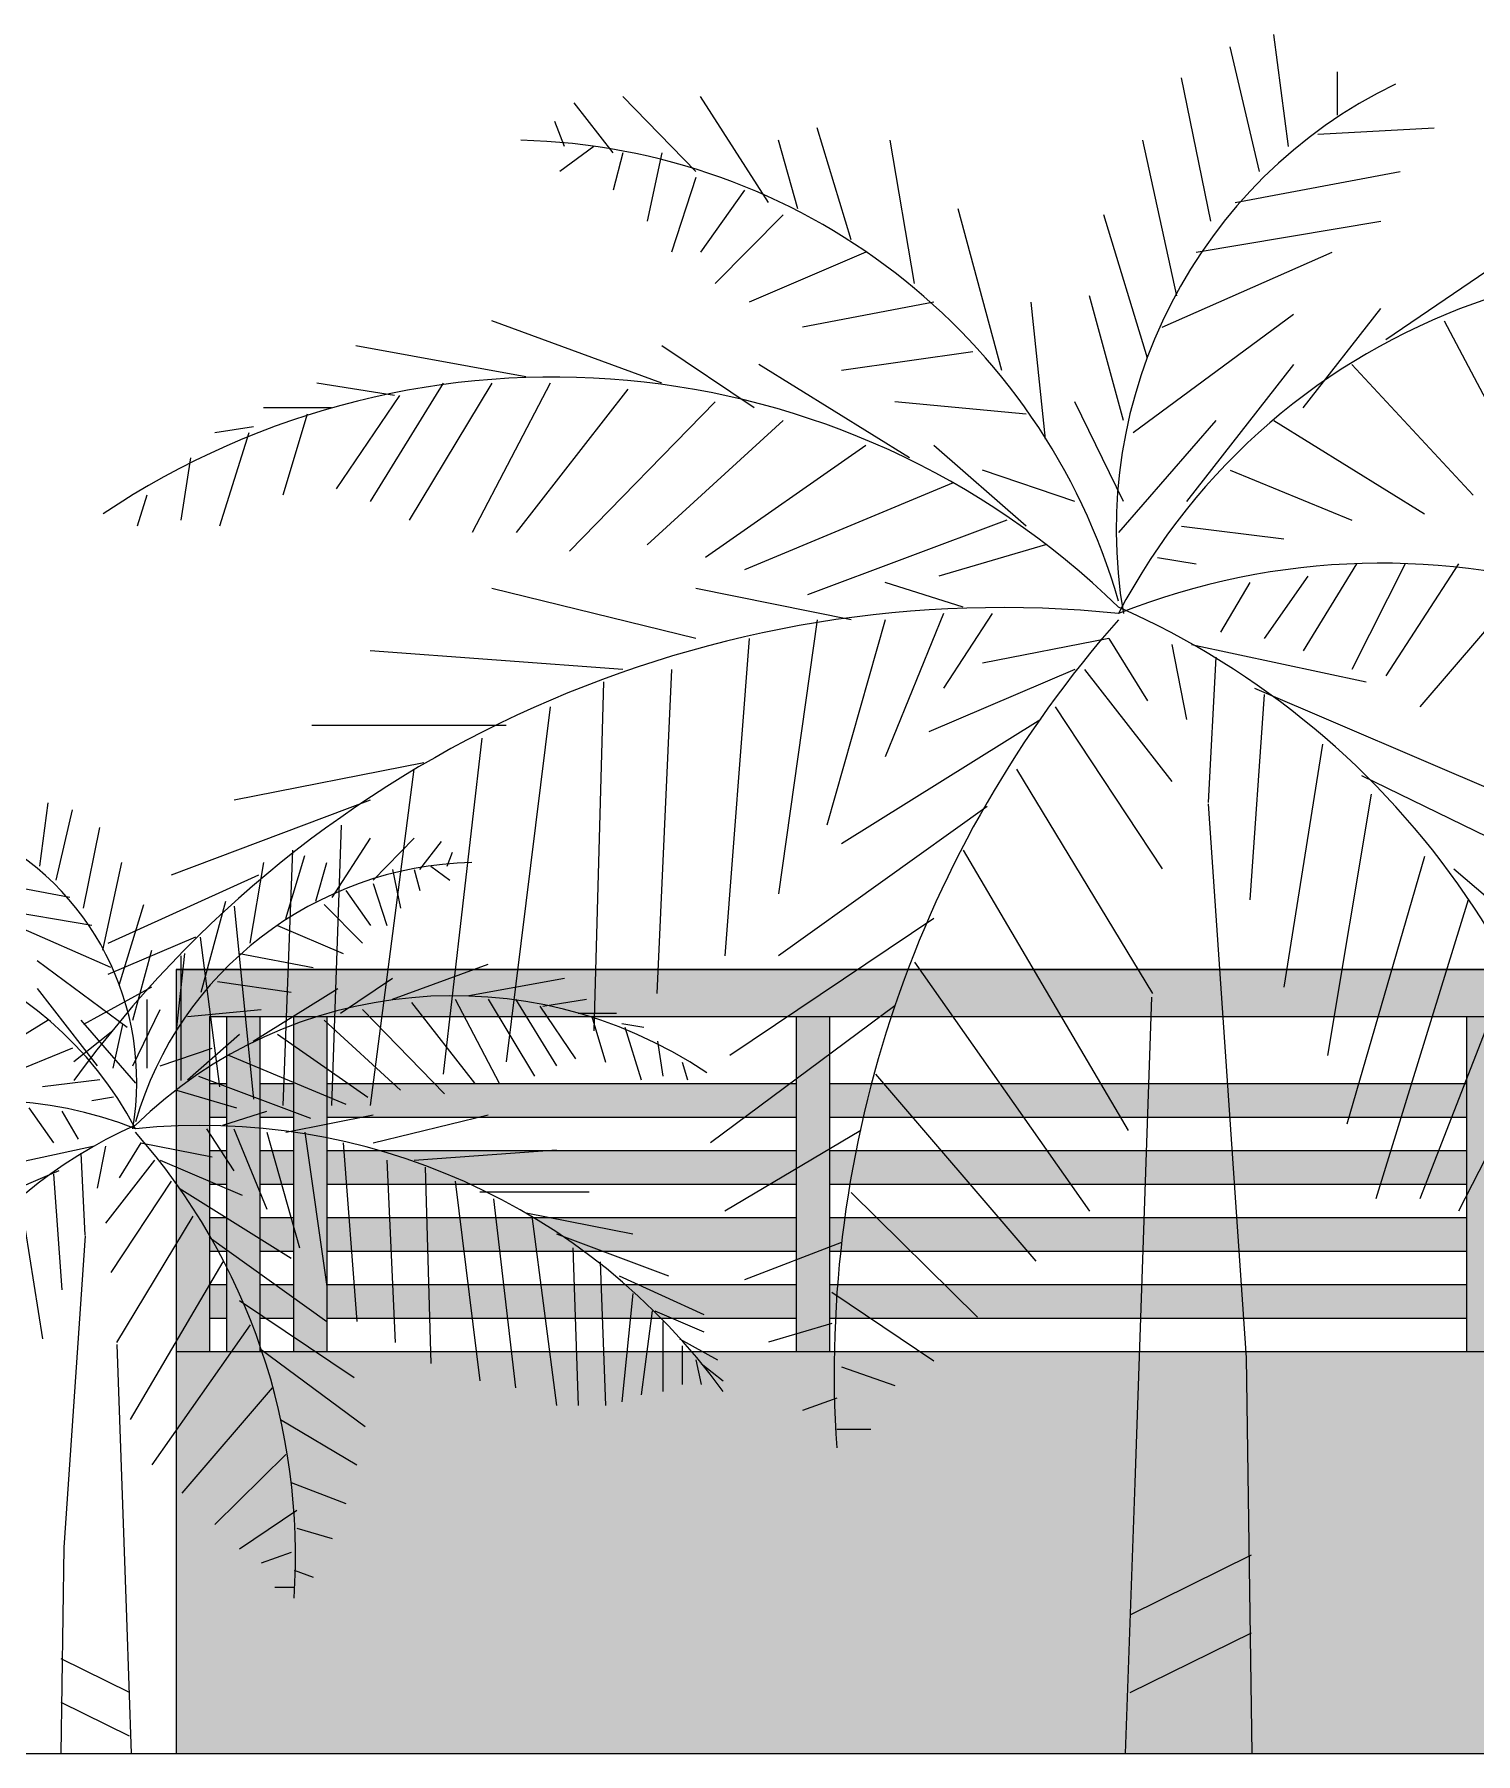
# Model space of a CAD drawing. Header units: inches. Extents: x -59 to 212, y 9 to 737.
# Drawn here: x -35.208 to -33.058, y 390.349 to 392.915 of the extents above; entities that cross this region are included whole.
import ezdxf

# ---------------------------------------------------------------- set-up
doc = ezdxf.new("R2010")
doc.units = ezdxf.units.IN
doc.header["$MEASUREMENT"] = 0
doc.layers.add('BN', color=1, linetype='Continuous')

msp = doc.modelspace()

# ---------------------------------------------------------------- hatches: boundary and pattern name
h = msp.add_hatch(color=34)
h.dxf.hatch_style = 1
h.paths.add_polyline_path([(-20.79629, 391.5194), (-34.99629, 391.5194), (-34.99629, 390.9494), (-34.94629, 390.9494), (-34.94629, 391.4494), (-20.87129, 391.4494), (-20.87129, 390.9494), (-20.79629, 390.9494)])
h.paths.add_polyline_path([(-34.87129, 391.4494), (-34.92129, 391.4494), (-34.92129, 390.9494), (-34.87129, 390.9494)], flags=17)
h.paths.add_polyline_path([(-34.77129, 391.4494), (-34.82129, 391.4494), (-34.82129, 390.9494), (-34.77129, 390.9494)], flags=17)
h.paths.add_polyline_path([(-34.02129, 391.4494), (-34.07129, 391.4494), (-34.07129, 390.9494), (-34.02129, 390.9494)], flags=17)
h.paths.add_polyline_path([(-33.02129, 391.4494), (-33.07129, 391.4494), (-33.07129, 390.9494), (-33.02129, 390.9494)], flags=17)
h.paths.add_polyline_path([(-32.02129, 391.4494), (-32.07129, 391.4494), (-32.07129, 390.9494), (-32.02129, 390.9494)], flags=17)
h.paths.add_polyline_path([(-31.02129, 391.4494), (-31.07129, 391.4494), (-31.07129, 390.9494), (-31.02129, 390.9494)], flags=17)
h.paths.add_polyline_path([(-30.02129, 391.4494), (-30.07129, 391.4494), (-30.07129, 390.9494), (-30.02129, 390.9494)], flags=17)
h.paths.add_polyline_path([(-29.02129, 391.4494), (-29.07129, 391.4494), (-29.07129, 390.9494), (-29.02129, 390.9494)], flags=17)
h.paths.add_polyline_path([(-28.02129, 391.4494), (-28.07129, 391.4494), (-28.07129, 390.9494), (-28.02129, 390.9494)], flags=17)
h.paths.add_polyline_path([(-27.02129, 391.4494), (-27.07129, 391.4494), (-27.07129, 390.9494), (-27.02129, 390.9494)], flags=17)
h.paths.add_polyline_path([(-26.02129, 391.4494), (-26.07129, 391.4494), (-26.07129, 390.9494), (-26.02129, 390.9494)], flags=17)
h.paths.add_polyline_path([(-25.02129, 391.4494), (-25.07129, 391.4494), (-25.07129, 390.9494), (-25.02129, 390.9494)], flags=17)
h.paths.add_polyline_path([(-24.02129, 391.4494), (-24.07129, 391.4494), (-24.07129, 390.9494), (-24.02129, 390.9494)], flags=17)
h.paths.add_polyline_path([(-23.02129, 391.4494), (-23.07129, 391.4494), (-23.07129, 390.9494), (-23.02129, 390.9494)], flags=17)
h.paths.add_polyline_path([(-22.02129, 391.4494), (-22.07129, 391.4494), (-22.07129, 390.9494), (-22.02129, 390.9494)], flags=17)
h.paths.add_polyline_path([(-21.07129, 391.4494), (-21.12129, 391.4494), (-21.12129, 390.9494), (-21.07129, 390.9494)], flags=17)
h.paths.add_polyline_path([(-20.92129, 391.4494), (-20.97129, 391.4494), (-20.97129, 390.9494), (-20.92129, 390.9494)], flags=17)
at = {"true_color": 0x636466}
h = msp.add_hatch(color=251, dxfattribs=at)
h.dxf.hatch_style = 1
h.paths.add_polyline_path([(-22.07129, 391.3494), (-23.02129, 391.3494), (-23.02129, 391.2994), (-22.07129, 391.2994)])
h.paths.add_polyline_path([(-21.12129, 391.3494), (-22.02129, 391.3494), (-22.02129, 391.2994), (-21.12129, 391.2994)])
h.paths.add_polyline_path([(-20.87129, 391.3494), (-20.92129, 391.3494), (-20.92129, 391.2994), (-20.87129, 391.2994)])
h.paths.add_polyline_path([(-20.97129, 391.3494), (-21.07129, 391.3494), (-21.07129, 391.2994), (-20.97129, 391.2994)])
h.paths.add_polyline_path([(-20.97129, 391.2494), (-21.07129, 391.2494), (-21.07129, 391.1994), (-20.97129, 391.1994)])
h.paths.add_polyline_path([(-20.87129, 391.2494), (-20.92129, 391.2494), (-20.92129, 391.1994), (-20.87129, 391.1994)])
h.paths.add_polyline_path([(-20.87129, 391.1494), (-20.92129, 391.1494), (-20.92129, 391.0994), (-20.87129, 391.0994)])
h.paths.add_polyline_path([(-20.87129, 391.0494), (-20.92129, 391.0494), (-20.92129, 390.9994), (-20.87129, 390.9994)])
h.paths.add_polyline_path([(-20.97129, 391.0494), (-21.07129, 391.0494), (-21.07129, 390.9994), (-20.97129, 390.9994)])
h.paths.add_polyline_path([(-20.97129, 391.1494), (-21.07129, 391.1494), (-21.07129, 391.0994), (-20.97129, 391.0994)])
h.paths.add_polyline_path([(-21.12129, 391.1494), (-22.02129, 391.1494), (-22.02129, 391.0994), (-21.12129, 391.0994)])
h.paths.add_polyline_path([(-21.12129, 391.2494), (-22.02129, 391.2494), (-22.02129, 391.1994), (-21.12129, 391.1994)])
h.paths.add_polyline_path([(-21.12129, 391.0494), (-22.02129, 391.0494), (-22.02129, 390.9994), (-21.12129, 390.9994)])
h.paths.add_polyline_path([(-22.07129, 391.2494), (-23.02129, 391.2494), (-23.02129, 391.1994), (-22.07129, 391.1994)])
h.paths.add_polyline_path([(-22.07129, 391.1494), (-23.02129, 391.1494), (-23.02129, 391.0994), (-22.07129, 391.0994)])
h.paths.add_polyline_path([(-22.07129, 391.0494), (-23.02129, 391.0494), (-23.02129, 390.9994), (-22.07129, 390.9994)])
h.paths.add_polyline_path([(-23.07129, 391.3494), (-24.02129, 391.3494), (-24.02129, 391.2994), (-23.07129, 391.2994)])
h.paths.add_polyline_path([(-23.07129, 391.2494), (-24.02129, 391.2494), (-24.02129, 391.1994), (-23.07129, 391.1994)])
h.paths.add_polyline_path([(-23.07129, 391.1494), (-24.02129, 391.1494), (-24.02129, 391.0994), (-23.07129, 391.0994)])
h.paths.add_polyline_path([(-23.07129, 391.0494), (-24.02129, 391.0494), (-24.02129, 390.9994), (-23.07129, 390.9994)])
h.paths.add_polyline_path([(-24.07129, 391.0494), (-25.02129, 391.0494), (-25.02129, 390.9994), (-24.07129, 390.9994)])
h.paths.add_polyline_path([(-24.07129, 391.1494), (-25.02129, 391.1494), (-25.02129, 391.0994), (-24.07129, 391.0994)])
h.paths.add_polyline_path([(-24.07129, 391.2494), (-25.02129, 391.2494), (-25.02129, 391.1994), (-24.07129, 391.1994)])
h.paths.add_polyline_path([(-24.07129, 391.3494), (-25.02129, 391.3494), (-25.02129, 391.2994), (-24.07129, 391.2994)])
h.paths.add_polyline_path([(-25.07129, 391.3494), (-26.02129, 391.3494), (-26.02129, 391.2994), (-25.07129, 391.2994)])
h.paths.add_polyline_path([(-26.07129, 391.3494), (-27.02129, 391.3494), (-27.02129, 391.2994), (-26.07129, 391.2994)])
h.paths.add_polyline_path([(-26.07129, 391.2494), (-27.02129, 391.2494), (-27.02129, 391.1994), (-26.07129, 391.1994)])
h.paths.add_polyline_path([(-25.07129, 391.2494), (-26.02129, 391.2494), (-26.02129, 391.1994), (-25.07129, 391.1994)])
h.paths.add_polyline_path([(-25.07129, 391.1494), (-26.02129, 391.1494), (-26.02129, 391.0994), (-25.07129, 391.0994)])
h.paths.add_polyline_path([(-25.07129, 391.0494), (-26.02129, 391.0494), (-26.02129, 390.9994), (-25.07129, 390.9994)])
h.paths.add_polyline_path([(-26.07129, 391.0494), (-27.02129, 391.0494), (-27.02129, 390.9994), (-26.07129, 390.9994)])
h.paths.add_polyline_path([(-26.07129, 391.1494), (-27.02129, 391.1494), (-27.02129, 391.0994), (-26.07129, 391.0994)])
h.paths.add_polyline_path([(-27.07129, 391.3494), (-28.02129, 391.3494), (-28.02129, 391.2994), (-27.07129, 391.2994)])
h.paths.add_polyline_path([(-28.07129, 391.3494), (-29.02129, 391.3494), (-29.02129, 391.2994), (-28.07129, 391.2994)])
h.paths.add_polyline_path([(-28.07129, 391.2494), (-29.02129, 391.2494), (-29.02129, 391.1994), (-28.07129, 391.1994)])
h.paths.add_polyline_path([(-27.07129, 391.2494), (-28.02129, 391.2494), (-28.02129, 391.1994), (-27.07129, 391.1994)])
h.paths.add_polyline_path([(-27.07129, 391.1494), (-28.02129, 391.1494), (-28.02129, 391.0994), (-27.07129, 391.0994)])
h.paths.add_polyline_path([(-28.07129, 391.1494), (-29.02129, 391.1494), (-29.02129, 391.0994), (-28.07129, 391.0994)])
h.paths.add_polyline_path([(-28.07129, 391.0494), (-29.02129, 391.0494), (-29.02129, 390.9994), (-28.07129, 390.9994)])
h.paths.add_polyline_path([(-27.07129, 391.0494), (-28.02129, 391.0494), (-28.02129, 390.9994), (-27.07129, 390.9994)])
h.paths.add_polyline_path([(-29.07129, 391.3494), (-30.02129, 391.3494), (-30.02129, 391.2994), (-29.07129, 391.2994)])
h.paths.add_polyline_path([(-30.07129, 391.3494), (-31.02129, 391.3494), (-31.02129, 391.2994), (-30.07129, 391.2994)])
h.paths.add_polyline_path([(-30.07129, 391.2494), (-31.02129, 391.2494), (-31.02129, 391.1994), (-30.07129, 391.1994)])
h.paths.add_polyline_path([(-29.07129, 391.2494), (-30.02129, 391.2494), (-30.02129, 391.1994), (-29.07129, 391.1994)])
h.paths.add_polyline_path([(-29.07129, 391.1494), (-30.02129, 391.1494), (-30.02129, 391.0994), (-29.07129, 391.0994)])
h.paths.add_polyline_path([(-30.07129, 391.1494), (-31.02129, 391.1494), (-31.02129, 391.0994), (-30.07129, 391.0994)])
h.paths.add_polyline_path([(-30.07129, 391.0494), (-31.02129, 391.0494), (-31.02129, 390.9994), (-30.07129, 390.9994)])
h.paths.add_polyline_path([(-29.07129, 391.0494), (-30.02129, 391.0494), (-30.02129, 390.9994), (-29.07129, 390.9994)])
h.paths.add_polyline_path([(-31.07129, 391.3494), (-32.02129, 391.3494), (-32.02129, 391.2994), (-31.07129, 391.2994)])
h.paths.add_polyline_path([(-32.07129, 391.3494), (-33.02129, 391.3494), (-33.02129, 391.2994), (-32.07129, 391.2994)])
h.paths.add_polyline_path([(-32.07129, 391.2494), (-33.02129, 391.2494), (-33.02129, 391.1994), (-32.07129, 391.1994)])
h.paths.add_polyline_path([(-31.07129, 391.2494), (-32.02129, 391.2494), (-32.02129, 391.1994), (-31.07129, 391.1994)])
h.paths.add_polyline_path([(-31.07129, 391.1494), (-32.02129, 391.1494), (-32.02129, 391.0994), (-31.07129, 391.0994)])
h.paths.add_polyline_path([(-32.07129, 391.1494), (-33.02129, 391.1494), (-33.02129, 391.0994), (-32.07129, 391.0994)])
h.paths.add_polyline_path([(-31.07129, 391.0494), (-32.02129, 391.0494), (-32.02129, 390.9994), (-31.07129, 390.9994)])
h.paths.add_polyline_path([(-32.07129, 391.0494), (-33.02129, 391.0494), (-33.02129, 390.9994), (-32.07129, 390.9994)])
h.paths.add_polyline_path([(-33.07129, 391.3494), (-34.02129, 391.3494), (-34.02129, 391.2994), (-33.07129, 391.2994)])
h.paths.add_polyline_path([(-34.07129, 391.3494), (-34.77129, 391.3494), (-34.77129, 391.2994), (-34.07129, 391.2994)])
h.paths.add_polyline_path([(-34.07129, 391.2494), (-34.77129, 391.2494), (-34.77129, 391.1994), (-34.07129, 391.1994)])
h.paths.add_polyline_path([(-33.07129, 391.2494), (-34.02129, 391.2494), (-34.02129, 391.1994), (-33.07129, 391.1994)])
h.paths.add_polyline_path([(-33.07129, 391.1494), (-34.02129, 391.1494), (-34.02129, 391.0994), (-33.07129, 391.0994)])
h.paths.add_polyline_path([(-34.07129, 391.1494), (-34.77129, 391.1494), (-34.77129, 391.0994), (-34.07129, 391.0994)])
h.paths.add_polyline_path([(-34.07129, 391.0494), (-34.77129, 391.0494), (-34.77129, 390.9994), (-34.07129, 390.9994)])
h.paths.add_polyline_path([(-33.07129, 391.0494), (-34.02129, 391.0494), (-34.02129, 390.9994), (-33.07129, 390.9994)])
h.paths.add_polyline_path([(-34.82129, 391.3494), (-34.87129, 391.3494), (-34.87129, 391.2994), (-34.82129, 391.2994)])
h.paths.add_polyline_path([(-34.92129, 391.3494), (-34.94629, 391.3494), (-34.94629, 391.2994), (-34.92129, 391.2994)])
h.paths.add_polyline_path([(-34.92129, 391.2494), (-34.94629, 391.2494), (-34.94629, 391.1994), (-34.92129, 391.1994)])
h.paths.add_polyline_path([(-34.82129, 391.2494), (-34.87129, 391.2494), (-34.87129, 391.1994), (-34.82129, 391.1994)])
h.paths.add_polyline_path([(-34.82129, 391.1494), (-34.87129, 391.1494), (-34.87129, 391.0994), (-34.82129, 391.0994)])
h.paths.add_polyline_path([(-34.92129, 391.1494), (-34.94629, 391.1494), (-34.94629, 391.0994), (-34.92129, 391.0994)])
h.paths.add_polyline_path([(-34.82129, 391.0494), (-34.87129, 391.0494), (-34.87129, 390.9994), (-34.82129, 390.9994)])
h.paths.add_polyline_path([(-34.92129, 391.0494), (-34.94629, 391.0494), (-34.94629, 390.9994), (-34.92129, 390.9994)])
h = msp.add_hatch(color=251, dxfattribs=at)
h.dxf.hatch_style = 1
h.paths.add_polyline_path([(-20.79629, 390.3494), (-20.79629, 390.9494), (-34.92129, 390.9494), (-34.99629, 390.9494), (-34.99629, 390.3494)])

# ---------------------------------------------------------------- linework, layer by layer
at = {"color": 18, "lineweight": 0, "true_color": 0x000000}
for p, q in [((-20.87129, 391.5194), (-34.99629, 391.5194)), ((-34.92129, 391.4494), (-34.92129, 390.9494)), ((-34.87129, 391.4494), (-34.87129, 390.9494)), ((-34.82129, 391.4494), (-34.82129, 390.9494)), ((-34.77129, 391.4494), (-34.77129, 390.9494)), ((-34.07129, 391.4494), (-34.07129, 390.9494)), ((-34.02129, 391.4494), (-34.02129, 390.9494)), ((-33.07129, 391.4494), (-33.07129, 390.9494))]:
    msp.add_line(p, q, dxfattribs=at)
at = {"color": 18, "true_color": 0x000000}
for p, q in [((-34.99629, 391.5194), (-20.87129, 391.5194)), ((-34.99629, 391.5194), (-20.79629, 391.5194)), ((-34.99629, 391.5194), (-34.99629, 390.9494)), ((-34.94629, 391.4494), (-20.87129, 391.4494)), ((-34.94629, 391.4494), (-34.94629, 390.9494)), ((-34.92129, 391.4494), (-20.87129, 391.4494)), ((-34.94629, 391.3494), (-34.92129, 391.3494)), ((-34.87129, 391.3494), (-34.82129, 391.3494)), ((-34.77129, 391.3494), (-34.07129, 391.3494)), ((-34.02129, 391.3494), (-33.07129, 391.3494)), ((-34.94629, 391.2994), (-34.92129, 391.2994)), ((-34.87129, 391.2994), (-34.82129, 391.2994)), ((-34.77129, 391.2994), (-34.07129, 391.2994)), ((-34.02129, 391.2994), (-33.07129, 391.2994)), ((-34.94629, 391.2494), (-34.92129, 391.2494)), ((-34.87129, 391.2494), (-34.82129, 391.2494)), ((-34.77129, 391.2494), (-34.07129, 391.2494)), ((-34.02129, 391.2494), (-33.07129, 391.2494)), ((-34.94629, 391.1994), (-34.92129, 391.1994)), ((-34.87129, 391.1994), (-34.82129, 391.1994)), ((-34.77129, 391.1994), (-34.07129, 391.1994)), ((-34.02129, 391.1994), (-33.07129, 391.1994)), ((-34.94629, 391.1494), (-34.92129, 391.1494)), ((-34.87129, 391.1494), (-34.82129, 391.1494)), ((-34.77129, 391.1494), (-34.07129, 391.1494)), ((-34.02129, 391.1494), (-33.07129, 391.1494)), ((-34.94629, 391.0994), (-34.92129, 391.0994)), ((-34.87129, 391.0994), (-34.82129, 391.0994)), ((-34.77129, 391.0994), (-34.07129, 391.0994)), ((-34.02129, 391.0994), (-33.07129, 391.0994)), ((-34.94629, 391.0494), (-34.92129, 391.0494)), ((-34.87129, 391.0494), (-34.82129, 391.0494)), ((-34.77129, 391.0494), (-34.07129, 391.0494)), ((-34.02129, 391.0494), (-33.07129, 391.0494)), ((-34.94629, 390.9994), (-34.92129, 390.9994)), ((-34.87129, 390.9994), (-34.82129, 390.9994)), ((-34.77129, 390.9994), (-34.07129, 390.9994)), ((-34.02129, 390.9994), (-33.07129, 390.9994)), ((-34.99629, 390.9494), (-20.87129, 390.9494)), ((-34.92129, 390.9494), (-20.79629, 390.9494))]:
    msp.add_line(p, q, dxfattribs=at)
at = {"color": 0, "lineweight": 0}
msp.add_line((-34.99629, 390.9494), (-34.99629, 390.3494), dxfattribs=at)
for p, q in [((-34.99629, 390.9344), (-34.99629, 390.9344)), ((-58.91673, 390.3494), (-19.77863, 390.3494))]:
    msp.add_line(p, q)
at = {"layer": 'BN', "color": 3}
for p, q in [((-33.33667, 392.74779), (-33.35842, 392.91504)), ((-33.38017, 392.71063), (-33.42367, 392.89648)), ((-33.26418, 392.85928), (-33.26418, 392.79425)), ((-33.45265, 392.63626), (-33.49612, 392.85001)), ((-34.34422, 392.73849), (-34.40219, 392.81281)), ((-34.22099, 392.71063), (-34.3297, 392.82211)), ((-34.11228, 392.66416), (-34.21375, 392.82211)), ((-34.4167, 392.74779), (-34.43118, 392.78495)), ((-33.98902, 392.6084), (-34.03975, 392.77565)), ((-33.29317, 392.76635), (-33.1192, 392.77565)), ((-34.06878, 392.65486), (-34.09777, 392.75709)), ((-33.89482, 392.54334), (-33.93104, 392.75709)), ((-33.50339, 392.52474), (-33.55413, 392.75709)), ((-34.3732, 392.74779), (-34.42394, 392.71063)), ((-34.3297, 392.73849), (-34.34422, 392.68273)), ((-34.27173, 392.73849), (-34.29348, 392.63626)), ((-34.22099, 392.70133), (-34.25722, 392.5898)), ((-33.41639, 392.66416), (-33.16994, 392.71063)), ((-34.1485, 392.68273), (-34.21375, 392.5898)), ((-34.09053, 392.64556), (-34.192, 392.54334)), ((-33.76432, 392.41325), (-33.82957, 392.65486)), ((-33.54685, 392.43181), (-33.6121, 392.64556)), ((-33.4744, 392.5898), (-33.19893, 392.63626)), ((-33.19169, 392.45971), (-32.95975, 392.6177)), ((-33.9673, 392.5898), (-34.14127, 392.51548)), ((-33.52514, 392.47828), (-33.27142, 392.5898)), ((-33.58312, 392.33889), (-33.63385, 392.52474)), ((-33.86583, 392.51548), (-34.06154, 392.47828)), ((-33.6991, 392.31103), (-33.72085, 392.51548)), ((-33.32943, 392.49688), (-33.5686, 392.32033)), ((-33.31492, 392.35749), (-33.19893, 392.50618)), ((-34.27173, 392.39465), (-34.52542, 392.48758)), ((-33.10469, 392.48758), (-32.96699, 392.2274)), ((-34.47468, 392.40395), (-34.7284, 392.45041)), ((-34.13399, 392.35749), (-34.27173, 392.45041)), ((-33.80782, 392.44111), (-34.00353, 392.41325)), ((-33.90205, 392.28316), (-34.12675, 392.42255)), ((-33.32943, 392.42255), (-33.48888, 392.2181)), ((-33.24243, 392.42255), (-33.06123, 392.2274)), ((-34.67039, 392.37609), (-34.78638, 392.39465)), ((-34.5979, 392.39465), (-34.70665, 392.2181)), ((-34.52542, 392.39465), (-34.64864, 392.1902)), ((-34.43845, 392.39465), (-34.55444, 392.17164)), ((-34.66315, 392.37609), (-34.75739, 392.2367)), ((-34.32247, 392.38535), (-34.48919, 392.17164)), ((-34.192, 392.36679), (-34.40947, 392.14374)), ((-33.72809, 392.34819), (-33.9238, 392.36679)), ((-33.58312, 392.2181), (-33.6556, 392.36679)), ((-34.76463, 392.35749), (-34.8661, 392.35749)), ((-34.80089, 392.34819), (-34.83712, 392.2274)), ((-34.09053, 392.33889), (-34.29348, 392.15304)), ((-33.44538, 392.33889), (-33.59035, 392.17164)), ((-33.35842, 392.33889), (-33.13372, 392.1995)), ((-34.88062, 392.32963), (-34.93859, 392.32033)), ((-34.88785, 392.32033), (-34.93135, 392.18094)), ((-33.9673, 392.30173), (-34.20648, 392.13448)), ((-33.72809, 392.18094), (-33.86583, 392.30173)), ((-34.97485, 392.28316), (-34.98933, 392.1902)), ((-33.6556, 392.2181), (-33.7933, 392.26456)), ((-33.42367, 392.26456), (-33.24243, 392.1902)), ((-33.8368, 392.24596), (-34.1485, 392.11588)), ((-35.04007, 392.2274), (-35.05458, 392.18094)), ((-33.75708, 392.1902), (-34.05427, 392.07871)), ((-33.49612, 392.18094), (-33.3439, 392.16234)), ((-33.6991, 392.15304), (-33.85855, 392.10658)), ((-33.53238, 392.13448), (-33.4744, 392.12518)), ((-33.30768, 392.10658), (-33.37293, 392.01365)), ((-33.23519, 392.12518), (-33.31492, 391.99509)), ((-33.1627, 392.12518), (-33.24243, 391.96719)), ((-33.08298, 392.12518), (-33.19169, 391.95789)), ((-34.22099, 392.01365), (-34.52542, 392.08801)), ((-33.98902, 392.04155), (-34.22099, 392.08801)), ((-33.82233, 392.06011), (-33.93828, 392.09728)), ((-33.39464, 392.09728), (-33.43814, 392.02295)), ((-32.9815, 392.09728), (-33.14095, 391.91143)), ((-34.03975, 392.04155), (-34.09777, 391.63265)), ((-33.93828, 392.04155), (-34.02528, 391.73488)), ((-33.85132, 392.05081), (-33.93828, 391.8371)), ((-33.77883, 392.05081), (-33.85132, 391.93933)), ((-34.14127, 392.01365), (-34.17749, 391.53973)), ((-33.60487, 392.01365), (-33.7933, 391.97649)), ((-33.60487, 392.01365), (-33.54685, 391.92073)), ((-33.51063, 392.00435), (-33.48888, 391.89286)), ((-33.48164, 392.00435), (-33.22068, 391.94863)), ((-34.3297, 391.96719), (-34.70665, 391.99509)), ((-33.44538, 391.98579), (-33.45633, 391.76855)), ((-34.25722, 391.96719), (-34.27897, 391.48396)), ((-33.6556, 391.96719), (-33.87307, 391.87426)), ((-33.64109, 391.96719), (-33.51063, 391.79994)), ((-34.35873, 391.94863), (-34.3732, 391.4282)), ((-33.37293, 391.93003), (-33.39464, 391.62335)), ((-33.3874, 391.93933), (-33.01773, 391.78134)), ((-34.43845, 391.91143), (-34.5037, 391.38174)), ((-33.68459, 391.91143), (-33.52514, 391.66981)), ((-34.5037, 391.88356), (-34.79362, 391.88356)), ((-33.70634, 391.89286), (-34.00353, 391.70701)), ((-34.53993, 391.86496), (-34.5979, 391.36318)), ((-33.28593, 391.85566), (-33.3439, 391.49326)), ((-34.62689, 391.8278), (-34.9096, 391.77204)), ((-34.6414, 391.8185), (-34.70665, 391.31671)), ((-33.74257, 391.8185), (-33.53962, 391.48396)), ((-33.22795, 391.8092), (-32.92349, 391.66051)), ((-33.21344, 391.78134), (-33.27869, 391.39104)), ((-35.19955, 391.67396), (-35.18731, 391.76804)), ((-35.17508, 391.65306), (-35.15061, 391.7576)), ((-34.70665, 391.77204), (-35.00384, 391.66051)), ((-33.78607, 391.76274), (-34.09777, 391.53973)), ((-35.1343, 391.61123), (-35.10985, 391.73146)), ((-34.75015, 391.73488), (-34.76463, 391.31671)), ((-34.8226, 391.69771), (-34.83712, 391.31671)), ((-34.76326, 391.62692), (-34.70618, 391.71577)), ((-34.70211, 391.65306), (-34.64096, 391.71577)), ((-34.6328, 391.66873), (-34.60019, 391.71054)), ((-33.82233, 391.69771), (-33.57588, 391.27951)), ((-35.10576, 391.5485), (-35.07722, 391.67919)), ((-34.88559, 391.55896), (-34.86521, 391.67919)), ((-34.8326, 391.59556), (-34.80406, 391.68964)), ((-34.78773, 391.62169), (-34.77143, 391.67919)), ((-34.61649, 391.67396), (-34.58795, 391.65306)), ((-34.59202, 391.67396), (-34.58388, 391.69487)), ((-33.13372, 391.68841), (-33.24967, 391.28881)), ((-35.1547, 391.62692), (-35.29333, 391.65306)), ((-34.87338, 391.66051), (-35.09808, 391.55833)), ((-34.70211, 391.64783), (-34.68174, 391.5851)), ((-34.67357, 391.66873), (-34.66134, 391.61123)), ((-34.64096, 391.66873), (-34.6328, 391.63737)), ((-33.09022, 391.66981), (-32.82925, 391.4468)), ((-34.95899, 391.48579), (-34.92229, 391.62169)), ((-34.74289, 391.63737), (-34.70618, 391.5851)), ((-33.06847, 391.62335), (-33.2062, 391.17733)), ((-35.12207, 391.5851), (-35.27702, 391.61123)), ((-35.08131, 391.49623), (-35.04461, 391.61646)), ((-34.9096, 391.61405), (-34.88062, 391.32598)), ((-34.7755, 391.61646), (-34.71842, 391.55896)), ((-33.86583, 391.59549), (-34.17025, 391.39104)), ((-35.09353, 391.52236), (-35.23625, 391.5851)), ((-34.84481, 391.5851), (-34.74696, 391.54329)), ((-34.96758, 391.56759), (-35.09808, 391.51186)), ((-35.06092, 391.44396), (-35.03238, 391.5485)), ((-34.99567, 391.42828), (-34.98344, 391.54329)), ((-34.96034, 391.56759), (-34.93135, 391.34458)), ((-34.90189, 391.54329), (-34.7918, 391.52236)), ((-35.20362, 391.53282), (-35.06908, 391.43352)), ((-34.98933, 391.53973), (-34.98933, 391.35388)), ((-34.67357, 391.47532), (-34.53087, 391.52759)), ((-33.89482, 391.53043), (-33.63385, 391.15873)), ((-35.20362, 391.49102), (-35.11393, 391.37601)), ((-35.03283, 391.49326), (-35.1343, 391.4375)), ((-34.93452, 391.50146), (-34.82444, 391.48579)), ((-34.88151, 391.41261), (-34.75512, 391.49102)), ((-34.75105, 391.45442), (-34.67357, 391.50669)), ((-34.55941, 391.48055), (-34.41669, 391.50669)), ((-33.01049, 391.51186), (-33.14095, 391.17733)), ((-35.04007, 391.47466), (-35.04007, 391.37244)), ((-34.64503, 391.47009), (-34.55125, 391.34988)), ((-34.57979, 391.47532), (-34.51455, 391.34988)), ((-34.53087, 391.47532), (-34.46156, 391.36032)), ((-34.4901, 391.47532), (-34.42893, 391.37601)), ((-34.44933, 391.46488), (-34.38408, 391.47532)), ((-33.9238, 391.4654), (-34.19924, 391.26095)), ((-35.18731, 391.44396), (-35.3137, 391.36555)), ((-35.13839, 391.44396), (-35.05685, 391.34988)), ((-35.06092, 391.37601), (-35.02014, 391.45965)), ((-34.97937, 391.44919), (-34.86928, 391.45965)), ((-34.7755, 391.44396), (-34.66134, 391.33942)), ((-34.71842, 391.45965), (-34.5961, 391.33419)), ((-34.4534, 391.46488), (-34.40039, 391.38648)), ((-34.39632, 391.45442), (-34.33924, 391.45442)), ((-34.37592, 391.44919), (-34.35554, 391.38125)), ((-35.0908, 391.4282), (-35.14882, 391.38174)), ((-35.07633, 391.4375), (-35.0908, 391.37244)), ((-34.97937, 391.35511), (-34.90189, 391.42305)), ((-34.84481, 391.42305), (-34.71028, 391.32897)), ((-34.33107, 391.43875), (-34.29846, 391.43352)), ((-34.327, 391.43352), (-34.30253, 391.35511)), ((-35.15061, 391.40215), (-35.25255, 391.36032)), ((-35.02014, 391.37601), (-34.94269, 391.40215)), ((-34.91822, 391.39169), (-34.74289, 391.31851)), ((-34.27806, 391.41261), (-34.26992, 391.36032)), ((-32.95975, 391.40034), (-33.08298, 391.15873)), ((-34.24138, 391.38125), (-34.23322, 391.35511)), ((-33.95279, 391.36318), (-33.71358, 391.0844)), ((-35.10985, 391.35511), (-35.19547, 391.34465)), ((-34.99567, 391.33942), (-34.90598, 391.31328)), ((-34.96306, 391.36032), (-34.7959, 391.29761)), ((-35.21585, 391.31328), (-35.17915, 391.26101)), ((-35.08946, 391.32897), (-35.12207, 391.32374)), ((-35.16693, 391.30805), (-35.14247, 391.26624)), ((-34.92636, 391.28715), (-34.86114, 391.30805)), ((-34.8326, 391.2767), (-34.70211, 391.30284)), ((-34.70211, 391.26101), (-34.53087, 391.30284)), ((-35.04868, 391.26101), (-35.08131, 391.20874)), ((-35.04868, 391.26101), (-34.94269, 391.24011)), ((-34.95083, 391.28191), (-34.91005, 391.2192)), ((-34.91005, 391.28191), (-34.86114, 391.1617)), ((-34.86114, 391.2767), (-34.8122, 391.1042)), ((-34.80406, 391.2767), (-34.77143, 391.0467)), ((-34.74696, 391.26101), (-34.72658, 390.99443)), ((-33.97454, 391.27951), (-34.17749, 391.15873)), ((-35.118, 391.25578), (-35.26479, 391.22443)), ((-35.13839, 391.24534), (-35.13224, 391.12314)), ((-35.10169, 391.25578), (-35.11393, 391.19307)), ((-35.02831, 391.23488), (-35.10169, 391.1408)), ((-35.02014, 391.23488), (-34.89782, 391.18261)), ((-34.68174, 391.23488), (-34.6695, 390.96306)), ((-34.64096, 391.23488), (-34.42893, 391.25057)), ((-35.17101, 391.2192), (-35.37895, 391.13034)), ((-35.17915, 391.21397), (-35.16693, 391.04147)), ((-34.62464, 391.22443), (-34.61649, 390.9317)), ((-35.00384, 391.20351), (-35.09353, 391.0676)), ((-34.9916, 391.19307), (-34.82444, 391.08853)), ((-34.57979, 391.20351), (-34.54309, 390.90556)), ((-34.54309, 391.18784), (-34.38001, 391.18784)), ((-33.98902, 391.18659), (-33.80058, 391.00074)), ((-35.22809, 391.17214), (-35.19547, 390.96829)), ((-34.52271, 391.17737), (-34.4901, 390.89512)), ((-34.97123, 391.15124), (-35.08539, 390.96306)), ((-34.47379, 391.15647), (-34.31477, 391.1251)), ((-34.46563, 391.15124), (-34.42893, 390.86898)), ((-34.94676, 391.11987), (-34.77143, 390.99443)), ((-34.42893, 391.1251), (-34.26176, 391.06237)), ((-34.00353, 391.11226), (-34.1485, 391.0565)), ((-34.92636, 391.0833), (-35.06499, 390.84806)), ((-34.40446, 391.1042), (-34.39632, 390.86898)), ((-34.36371, 391.0833), (-34.35554, 390.86898)), ((-34.33514, 391.06237), (-34.20875, 391.00489)), ((-34.31477, 391.03624), (-34.33107, 390.87419)), ((-34.01804, 391.03794), (-33.86583, 390.93571)), ((-34.90189, 391.02579), (-34.73065, 390.91079)), ((-34.28623, 391.0101), (-34.30253, 390.88466)), ((-34.28216, 391.0101), (-34.20875, 390.97876)), ((-34.88559, 390.9892), (-35.03238, 390.78012)), ((-34.26992, 390.99443), (-34.26992, 390.88989)), ((-34.01804, 390.99148), (-34.11228, 390.96358)), ((-34.86928, 390.95262), (-34.71435, 390.83762)), ((-34.24545, 390.96829), (-34.18837, 390.93693)), ((-34.24138, 390.95783), (-34.24138, 390.90033)), ((-34.22099, 390.93693), (-34.21284, 390.90033)), ((-34.21284, 390.9317), (-34.18021, 390.90556)), ((-34.00353, 390.92641), (-33.9238, 390.89851)), ((-34.85298, 390.89512), (-34.98753, 390.73831)), ((-34.01077, 390.87995), (-34.06154, 390.86135)), ((-34.84074, 390.84806), (-34.72658, 390.78012)), ((-34.01077, 390.83349), (-33.96003, 390.83349)), ((-34.8326, 390.79579), (-34.93859, 390.69125)), ((-34.82444, 390.75398), (-34.74289, 390.72261)), ((-34.81627, 390.71217), (-34.90189, 390.65467)), ((-34.81627, 390.68604), (-34.76326, 390.67034)), ((-34.82444, 390.64944), (-34.86928, 390.63375)), ((-33.39239, 390.64546), (-33.57367, 390.55606)), ((-34.82036, 390.6233), (-34.7918, 390.61284)), ((-34.82036, 390.59717), (-34.8489, 390.59717)), ((-33.39239, 390.52929), (-33.57367, 390.43989)), ((-35.1682, 390.49141), (-35.06623, 390.44112)), ((-35.1682, 390.42606), (-35.06623, 390.37577))]:
    msp.add_line(p, q, dxfattribs=at)
for points in [[(-33.45682, 391.76701), (-33.39993, 390.94021), (-33.39163, 390.3494)], [(-33.54108, 391.47808), (-33.5662, 390.75373), (-33.58054, 390.3494)], [(-35.13196, 391.12228), (-35.16396, 390.6572), (-35.16828, 390.3494)], [(-35.08456, 390.95975), (-35.07043, 390.5523), (-35.06324, 390.3494)]]:
    msp.add_lwpolyline(points, dxfattribs=at)
for centre, radius, start, end in [((-32.85442, 392.17558), 0.73931, 115.88771, 189.715), ((-34.50524, 391.80504), 0.95233, 16.118, 88.59681), ((-32.73025, 391.5998), 0.9712, 67.4695, 152.32885), ((-34.43369, 391.19656), 1.20705, 45.6787, 123.80728), ((-33.19822, 391.06123), 1.06448, 32.4678, 111.61689), ((-33.76398, 390.3482), 1.71146, 84.17727, 144.01223), ((-34.0852, 390.93601), 1.22818, 2.5867, 66.2408), ((-32.31543, 390.91839), 1.6991, 138.62152, 183.8057), ((-35.47081, 391.35209), 0.41586, 350.285, 64.11229), ((-34.54222, 391.14367), 0.53568, 91.40319, 163.882), ((-35.54065, 391.02822), 0.5463, 27.67115, 112.5305), ((-34.58247, 390.8014), 0.67897, 56.19272, 134.3213), ((-35.27742, 390.72527), 0.59877, 68.38311, 147.5322), ((-34.77849, 390.65484), 0.69085, 113.7592, 177.4133), ((-34.95918, 390.3242), 0.96269, 35.98777, 95.82273), ((-35.77399, 390.64493), 0.95574, 356.1943, 41.37848)]:
    msp.add_arc(centre, radius, start, end, dxfattribs=at)

doc.saveas('drawing.dxf')
